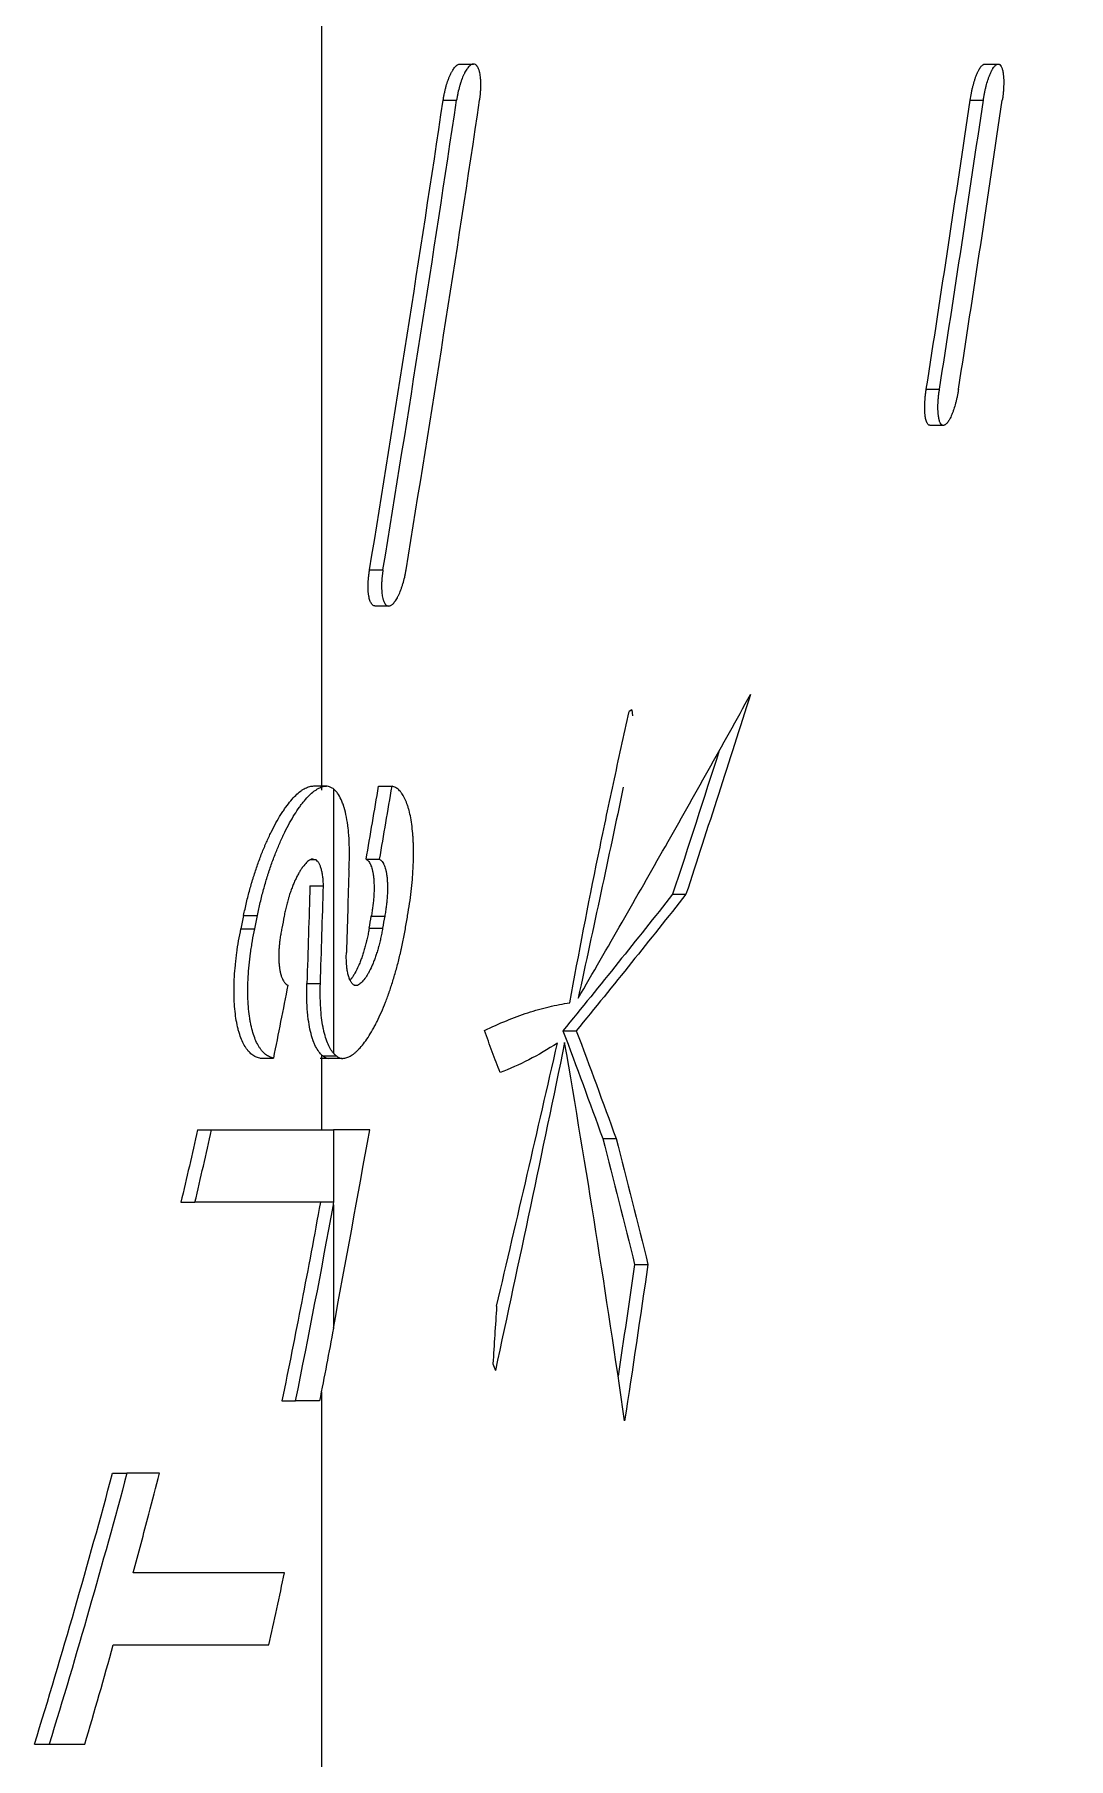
# Model space of a CAD drawing. Header units: millimetres. Extents: x 4664 to 8864, y -38 to 2932.
# Drawn here: x 8289.8 to 8294.78, y 2181.36 to 2189.67 of the extents above; entities that cross this region are included whole.
import ezdxf

# ---------------------------------------------------------------- set-up
doc = ezdxf.new("R2010")
doc.units = ezdxf.units.MM

msp = doc.modelspace()

# ---------------------------------------------------------------- linework, layer by layer
at = {"lineweight": 5}
for p, q in [((8291.1783, 2198.5757), (8291.1783, 2186.0251)), ((8291.846, 2189.5247), (8291.9107, 2189.5247)), ((8294.3749, 2189.5247), (8294.4384, 2189.5247)), ((8291.7646, 2189.3506), (8291.8292, 2189.3506)), ((8294.3037, 2189.3506), (8294.3674, 2189.3506)), ((8294.0923, 2187.9576), (8294.1561, 2187.9576)), ((8294.1751, 2187.7835), (8294.1112, 2187.7835)), ((8291.4097, 2187.087), (8291.4745, 2187.087)), ((8291.5018, 2186.9129), (8291.4371, 2186.9129)), ((8292.6729, 2186.4134), (8292.6612, 2186.4046)), ((8292.6729, 2186.4134), (8292.6771, 2186.3838)), ((8291.1401, 2186.0457), (8291.2052, 2186.0457)), ((8291.2356, 2186.0319), (8291.2356, 2184.7586)), ((8291.4535, 2186.0443), (8291.5182, 2186.0443)), ((8291.1273, 2185.6908), (8291.1501, 2185.6908)), ((8291.1385, 2185.6946), (8291.1294, 2185.6926)), ((8291.3933, 2185.6926), (8291.458, 2185.6926)), ((8291.1224, 2185.5642), (8291.1875, 2185.5642)), ((8292.8702, 2185.5237), (8292.9344, 2185.5237)), ((8290.803, 2185.4209), (8290.8694, 2185.4209)), ((8291.4179, 2185.4177), (8291.4827, 2185.4177)), ((8290.7901, 2185.3578), (8290.8566, 2185.3578)), ((8291.408, 2185.3609), (8291.4728, 2185.3609)), ((8291.1077, 2185.0938), (8291.1729, 2185.0938)), ((8291.3364, 2185.0861), (8291.3525, 2185.0861)), ((8292.3417, 2184.866), (8292.4061, 2184.866)), ((8291.1783, 2184.7506), (8291.1783, 2184.3881)), ((8290.8803, 2184.7343), (8290.9463, 2184.7343)), ((8291.2772, 2184.733), (8291.1723, 2184.733)), ((8291.1852, 2184.7448), (8291.25, 2184.7448)), ((8290.5812, 2184.3881), (8290.6485, 2184.3881)), ((8291.4105, 2184.3881), (8291.2356, 2184.3881)), ((8291.2356, 2184.3881), (8291.2356, 2184.0399)), ((8292.5331, 2184.3473), (8292.5974, 2184.3473)), ((8290.5007, 2184.0399), (8290.5684, 2184.0399)), ((8291.2356, 2184.0399), (8291.2379, 2184.0399)), ((8291.2356, 2184.0273), (8291.2356, 2183.4328)), ((8292.6871, 2183.7394), (8292.7514, 2183.7394)), ((8292.0041, 2183.2605), (8292.016, 2183.2289)), ((8291.1783, 2183.1254), (8291.1783, 2180.4856)), ((8290.9875, 2183.0822), (8291.0531, 2183.0822)), ((8290.1715, 2182.7335), (8290.2406, 2182.7335)), ((8289.7952, 2181.4277), (8289.866, 2181.4277))]:
    msp.add_line(p, q, dxfattribs=at)
for radius, start, end in [(175.7749, 339.998828, 353.967705), (177.0806, 339.998828, 353.967705), (167.6089, 350.697447, 351.480702), (167.6728, 350.701025, 351.483974), (167.7826, 350.707166, 351.48959), (170.1204, 351.132863, 351.607389), (170.1834, 351.136171, 351.610517), (170.2738, 351.140914, 351.615003), (167.8237, 350.226725, 350.34857), (167.8876, 350.230478, 350.352275), (168.067, 349.458389, 349.789467), (167.9593, 349.657741, 349.662119)]:
    msp.add_arc((8126.0051, 2214.1806), radius, start, end, dxfattribs=at)
at = {"lineweight": 5, "extrusion": (0, 0, -1)}
for centre, major_axis, ratio, start_param, end_param in [((8126.0051, 2189.6405), (165.3633, 0), 0.912155, 0.02651, 0.029156), ((8126.0051, 2192.398), (166.2932, 0), 0.924254, 0.05767, 0.059486)]:
    msp.add_ellipse(centre, major_axis=major_axis, ratio=ratio, start_param=start_param, end_param=end_param, dxfattribs=at)
at = {"lineweight": 5}
for points, knots in [([(8291.7646, 2189.3506), (8291.7655, 2189.3564), (8291.7674, 2189.368), (8291.7696, 2189.3793), (8291.7714, 2189.3878), (8291.7721, 2189.3906), (8291.7734, 2189.3962), (8291.774, 2189.3989), (8291.7761, 2189.4072), (8291.7775, 2189.4125), (8291.7819, 2189.4282), (8291.7851, 2189.4381), (8291.7894, 2189.4499), (8291.7903, 2189.4522), (8291.792, 2189.4567), (8291.7929, 2189.4589), (8291.7956, 2189.4654), (8291.7992, 2189.4737), (8291.8029, 2189.4812), (8291.8058, 2189.4865), (8291.8067, 2189.4882), (8291.8087, 2189.4916), (8291.8096, 2189.4932), (8291.8145, 2189.501), (8291.8183, 2189.5063), (8291.8242, 2189.5128), (8291.8261, 2189.5148), (8291.829, 2189.5173), (8291.83, 2189.5181), (8291.8319, 2189.5195), (8291.8329, 2189.5202), (8291.8377, 2189.5231), (8291.8414, 2189.5244), (8291.8454, 2189.5247), (8291.8458, 2189.5247), (8291.8463, 2189.5247)], [0, 0, 0, 0, 0.061561, 0.123122, 0.123122, 0.153902, 0.153902, 0.184682, 0.184682, 0.246243, 0.246243, 0.369365, 0.369365, 0.400145, 0.400145, 0.430925, 0.430925, 0.492486, 0.554047, 0.554047, 0.584827, 0.584827, 0.615608, 0.615608, 0.738729, 0.738729, 0.80029, 0.80029, 0.83107, 0.83107, 0.861851, 0.861851, 0.984972, 0.984972, 1, 1, 1, 1]), ([(8291.9403, 2189.3506), (8291.9412, 2189.3565), (8291.9427, 2189.3681), (8291.9445, 2189.3854), (8291.9452, 2189.3967), (8291.9457, 2189.4052), (8291.9458, 2189.408), (8291.946, 2189.4135), (8291.946, 2189.4163), (8291.9461, 2189.4244), (8291.9461, 2189.4349), (8291.9456, 2189.4448), (8291.9452, 2189.4509), (8291.9451, 2189.4521), (8291.9449, 2189.4545), (8291.9448, 2189.4556), (8291.9444, 2189.4591), (8291.9442, 2189.4614), (8291.9434, 2189.4681), (8291.9421, 2189.4766), (8291.9404, 2189.4842), (8291.9391, 2189.4895), (8291.9386, 2189.4913), (8291.9376, 2189.4946), (8291.937, 2189.4962), (8291.9343, 2189.504), (8291.9318, 2189.5091), (8291.9283, 2189.5142), (8291.9276, 2189.5152), (8291.9261, 2189.5169), (8291.9254, 2189.5178), (8291.9231, 2189.52), (8291.9215, 2189.5213), (8291.9166, 2189.5241), (8291.9132, 2189.525), (8291.9087, 2189.5246), (8291.9078, 2189.5245), (8291.9059, 2189.5241), (8291.905, 2189.5238), (8291.9022, 2189.5229), (8291.8985, 2189.521), (8291.8946, 2189.5181), (8291.8917, 2189.5156), (8291.8907, 2189.5147), (8291.8888, 2189.5128), (8291.8878, 2189.5117), (8291.8829, 2189.5062), (8291.879, 2189.5009), (8291.8733, 2189.4916), (8291.8714, 2189.4883), (8291.8685, 2189.483), (8291.8676, 2189.4811), (8291.8657, 2189.4774), (8291.8647, 2189.4754), (8291.8601, 2189.4656), (8291.8566, 2189.457), (8291.8515, 2189.443), (8291.8499, 2189.4382), (8291.8479, 2189.4319), (8291.8475, 2189.4307), (8291.8467, 2189.4281), (8291.8455, 2189.4243), (8291.8444, 2189.4204), (8291.8407, 2189.4074), (8291.838, 2189.3965), (8291.8349, 2189.3825), (8291.8344, 2189.3796), (8291.8332, 2189.3739), (8291.8327, 2189.371), (8291.8311, 2189.3623), (8291.8301, 2189.3565), (8291.8292, 2189.3506)], [0, 0, 0, 0, 0.03125, 0.0625, 0.09375, 0.09375, 0.109375, 0.109375, 0.125, 0.125, 0.15625, 0.1875, 0.1875, 0.195313, 0.195313, 0.203125, 0.203125, 0.21875, 0.21875, 0.25, 0.28125, 0.28125, 0.296875, 0.296875, 0.3125, 0.3125, 0.375, 0.375, 0.390625, 0.390625, 0.40625, 0.40625, 0.4375, 0.4375, 0.5, 0.5, 0.515625, 0.515625, 0.53125, 0.53125, 0.5625, 0.59375, 0.59375, 0.609375, 0.609375, 0.625, 0.625, 0.6875, 0.6875, 0.71875, 0.71875, 0.734375, 0.734375, 0.75, 0.75, 0.8125, 0.8125, 0.84375, 0.84375, 0.851562, 0.851562, 0.859375, 0.875, 0.875, 0.9375, 0.9375, 0.953125, 0.953125, 0.96875, 0.96875, 1, 1, 1, 1]), ([(8294.3037, 2189.3506), (8294.3054, 2189.3622), (8294.3074, 2189.3735), (8294.3102, 2189.3875), (8294.3108, 2189.3903), (8294.312, 2189.3959), (8294.3126, 2189.3987), (8294.3145, 2189.4069), (8294.3157, 2189.4122), (8294.3198, 2189.4279), (8294.3226, 2189.4378), (8294.3264, 2189.4496), (8294.3272, 2189.4519), (8294.3287, 2189.4564), (8294.3295, 2189.4587), (8294.3319, 2189.4652), (8294.3351, 2189.4735), (8294.3383, 2189.481), (8294.3408, 2189.4863), (8294.3417, 2189.4881), (8294.3433, 2189.4915), (8294.3442, 2189.4931), (8294.3484, 2189.501), (8294.3517, 2189.5063), (8294.3567, 2189.5129), (8294.3584, 2189.5148), (8294.3609, 2189.5174), (8294.3617, 2189.5182), (8294.3633, 2189.5196), (8294.3641, 2189.5203), (8294.3682, 2189.5232), (8294.3713, 2189.5245), (8294.3745, 2189.5247), (8294.3748, 2189.5247), (8294.3752, 2189.5247)], [0, 0, 0, 0, 0.12342, 0.12342, 0.154275, 0.154275, 0.18513, 0.18513, 0.24684, 0.24684, 0.37026, 0.37026, 0.401115, 0.401115, 0.43197, 0.43197, 0.49368, 0.55539, 0.55539, 0.586245, 0.586245, 0.6171, 0.6171, 0.74052, 0.74052, 0.80223, 0.80223, 0.833085, 0.833085, 0.86394, 0.86394, 0.98736, 0.98736, 1, 1, 1, 1]), ([(8294.3674, 2189.3506), (8294.3683, 2189.3564), (8294.3692, 2189.3622), (8294.3712, 2189.3736), (8294.3733, 2189.3849), (8294.3756, 2189.3959), (8294.3775, 2189.4041), (8294.3781, 2189.4068), (8294.3794, 2189.4122), (8294.3801, 2189.4149), (8294.3834, 2189.428), (8294.3863, 2189.4379), (8294.3901, 2189.4496), (8294.3908, 2189.4519), (8294.3924, 2189.4564), (8294.3932, 2189.4586), (8294.3955, 2189.4652), (8294.3971, 2189.4694), (8294.402, 2189.4812), (8294.4053, 2189.4884), (8294.4095, 2189.4962), (8294.4103, 2189.4977), (8294.412, 2189.5007), (8294.4129, 2189.5021), (8294.4154, 2189.5061), (8294.4171, 2189.5085), (8294.422, 2189.5151), (8294.4253, 2189.5185), (8294.4294, 2189.5214), (8294.4302, 2189.522), (8294.4318, 2189.5229), (8294.4326, 2189.5233), (8294.4349, 2189.5242), (8294.4379, 2189.525), (8294.4408, 2189.5247), (8294.4429, 2189.524), (8294.4436, 2189.5237), (8294.445, 2189.523), (8294.4457, 2189.5225), (8294.449, 2189.5201), (8294.4514, 2189.517), (8294.4547, 2189.5108), (8294.4557, 2189.5084), (8294.4572, 2189.5045), (8294.4576, 2189.5031), (8294.4585, 2189.5003), (8294.4589, 2189.4988), (8294.4602, 2189.4941), (8294.4616, 2189.4874), (8294.4628, 2189.4798), (8294.4635, 2189.4738), (8294.4638, 2189.4717), (8294.4642, 2189.4674), (8294.4644, 2189.4652), (8294.4649, 2189.4585), (8294.4654, 2189.4493), (8294.4655, 2189.4394), (8294.4655, 2189.4292), (8294.4654, 2189.4239), (8294.465, 2189.4131), (8294.4644, 2189.4021), (8294.463, 2189.3853), (8294.4618, 2189.3739), (8294.4608, 2189.3652), (8294.4604, 2189.3623), (8294.4596, 2189.3564), (8294.4592, 2189.3535), (8294.4588, 2189.3506)], [0, 0, 0, 0, 0.03125, 0.03125, 0.0625, 0.09375, 0.09375, 0.109375, 0.109375, 0.125, 0.125, 0.1875, 0.1875, 0.203125, 0.203125, 0.21875, 0.21875, 0.25, 0.25, 0.3125, 0.3125, 0.328125, 0.328125, 0.34375, 0.34375, 0.375, 0.375, 0.4375, 0.4375, 0.453125, 0.453125, 0.46875, 0.46875, 0.5, 0.53125, 0.53125, 0.546875, 0.546875, 0.5625, 0.5625, 0.625, 0.625, 0.65625, 0.65625, 0.671875, 0.671875, 0.6875, 0.6875, 0.71875, 0.75, 0.75, 0.765625, 0.765625, 0.78125, 0.78125, 0.8125, 0.84375, 0.84375, 0.875, 0.875, 0.90625, 0.9375, 0.96875, 0.96875, 0.984375, 0.984375, 1, 1, 1, 1]), ([(8294.1109, 2187.7835), (8294.1097, 2187.7835), (8294.1086, 2187.7837), (8294.1061, 2187.7845), (8294.1047, 2187.7852), (8294.1007, 2187.7881), (8294.0984, 2187.7912), (8294.0956, 2187.7964), (8294.0951, 2187.7975), (8294.0944, 2187.7993), (8294.0941, 2187.7999), (8294.0936, 2187.8011), (8294.0924, 2187.8043), (8294.0905, 2187.8107), (8294.089, 2187.8174), (8294.0878, 2187.8246), (8294.0872, 2187.8284), (8294.0865, 2187.8345), (8294.0863, 2187.8366), (8294.0859, 2187.8409), (8294.0857, 2187.843), (8294.0853, 2187.8497), (8294.0849, 2187.8589), (8294.0848, 2187.8688), (8294.0849, 2187.8752), (8294.0849, 2187.8765), (8294.085, 2187.8792), (8294.085, 2187.8805), (8294.0851, 2187.8844), (8294.0852, 2187.8871), (8294.0856, 2187.8952), (8294.0862, 2187.9061), (8294.0872, 2187.9173), (8294.0881, 2187.9258), (8294.0884, 2187.9287), (8294.0891, 2187.9345), (8294.0895, 2187.9374), (8294.0906, 2187.9461), (8294.0914, 2187.9518), (8294.0923, 2187.9576)], [0, 0, 0, 0, 0.049693, 0.049693, 0.113047, 0.113047, 0.239754, 0.239754, 0.271431, 0.271431, 0.28727, 0.28727, 0.303108, 0.366462, 0.429816, 0.429816, 0.49317, 0.49317, 0.524846, 0.524846, 0.556523, 0.556523, 0.619877, 0.683231, 0.683231, 0.699069, 0.699069, 0.714908, 0.714908, 0.746585, 0.746585, 0.809939, 0.873292, 0.873292, 0.904969, 0.904969, 0.936646, 0.936646, 1, 1, 1, 1]), ([(8294.2475, 2187.9576), (8294.2466, 2187.9518), (8294.2457, 2187.9461), (8294.2436, 2187.9347), (8294.2414, 2187.9234), (8294.2389, 2187.9124), (8294.237, 2187.9042), (8294.2364, 2187.9015), (8294.235, 2187.8961), (8294.2343, 2187.8934), (8294.2309, 2187.8803), (8294.2279, 2187.8704), (8294.2241, 2187.8588), (8294.2233, 2187.8565), (8294.2217, 2187.8519), (8294.2209, 2187.8497), (8294.2185, 2187.8431), (8294.2168, 2187.839), (8294.2119, 2187.8271), (8294.2085, 2187.82), (8294.2043, 2187.8121), (8294.2034, 2187.8106), (8294.2017, 2187.8077), (8294.2008, 2187.8063), (8294.1983, 2187.8022), (8294.1966, 2187.7998), (8294.1915, 2187.7932), (8294.1882, 2187.7898), (8294.1841, 2187.7869), (8294.1833, 2187.7863), (8294.1817, 2187.7854), (8294.1809, 2187.785), (8294.1786, 2187.784), (8294.1755, 2187.7833), (8294.1726, 2187.7836), (8294.1705, 2187.7842), (8294.1698, 2187.7845), (8294.1684, 2187.7852), (8294.1678, 2187.7857), (8294.1645, 2187.7882), (8294.1621, 2187.7912), (8294.1588, 2187.7974), (8294.1578, 2187.7998), (8294.1564, 2187.8037), (8294.156, 2187.8051), (8294.1551, 2187.8079), (8294.1547, 2187.8094), (8294.1535, 2187.8141), (8294.1521, 2187.8208), (8294.151, 2187.8284), (8294.1503, 2187.8345), (8294.15, 2187.8365), (8294.1497, 2187.8408), (8294.1495, 2187.843), (8294.149, 2187.8497), (8294.1486, 2187.859), (8294.1486, 2187.8738), (8294.1489, 2187.8843), (8294.1493, 2187.8952), (8294.1497, 2187.9006), (8294.1505, 2187.9117), (8294.1515, 2187.9229), (8294.1528, 2187.9344), (8294.1539, 2187.9431), (8294.1543, 2187.946), (8294.1552, 2187.9518), (8294.1556, 2187.9547), (8294.1561, 2187.9576)], [0, 0, 0, 0, 0.03125, 0.03125, 0.0625, 0.09375, 0.09375, 0.109375, 0.109375, 0.125, 0.125, 0.1875, 0.1875, 0.203125, 0.203125, 0.21875, 0.21875, 0.25, 0.25, 0.3125, 0.3125, 0.328125, 0.328125, 0.34375, 0.34375, 0.375, 0.375, 0.4375, 0.4375, 0.453125, 0.453125, 0.46875, 0.46875, 0.5, 0.53125, 0.53125, 0.546875, 0.546875, 0.5625, 0.5625, 0.625, 0.625, 0.65625, 0.65625, 0.671875, 0.671875, 0.6875, 0.6875, 0.71875, 0.75, 0.75, 0.765625, 0.765625, 0.78125, 0.78125, 0.8125, 0.84375, 0.875, 0.875, 0.90625, 0.90625, 0.9375, 0.96875, 0.96875, 0.984375, 0.984375, 1, 1, 1, 1]), ([(8291.4368, 2186.9129), (8291.4355, 2186.9129), (8291.4342, 2186.913), (8291.4312, 2186.9137), (8291.4295, 2186.9144), (8291.4247, 2186.9173), (8291.4217, 2186.9202), (8291.4182, 2186.9253), (8291.4175, 2186.9264), (8291.4162, 2186.9287), (8291.4156, 2186.93), (8291.4138, 2186.9338), (8291.4115, 2186.9395), (8291.4095, 2186.9461), (8291.4078, 2186.9532), (8291.407, 2186.957), (8291.406, 2186.9631), (8291.4056, 2186.9652), (8291.405, 2186.9695), (8291.4048, 2186.9716), (8291.404, 2186.9783), (8291.4033, 2186.9876), (8291.4029, 2186.9975), (8291.4028, 2187.0052), (8291.4028, 2187.0079), (8291.4029, 2187.0132), (8291.4029, 2187.0159), (8291.4031, 2187.024), (8291.4036, 2187.035), (8291.4045, 2187.0463), (8291.4054, 2187.055), (8291.4057, 2187.0578), (8291.4064, 2187.0637), (8291.4067, 2187.0666), (8291.4079, 2187.0753), (8291.4087, 2187.0812), (8291.4097, 2187.087)], [0, 0, 0, 0, 0.046664, 0.046664, 0.11022, 0.11022, 0.237331, 0.237331, 0.269109, 0.269109, 0.300887, 0.300887, 0.364443, 0.427998, 0.427998, 0.491554, 0.491554, 0.523332, 0.523332, 0.55511, 0.55511, 0.618666, 0.682221, 0.682221, 0.713999, 0.713999, 0.745777, 0.745777, 0.809333, 0.872889, 0.872889, 0.904666, 0.904666, 0.936444, 0.936444, 1, 1, 1, 1]), ([(8291.4745, 2187.087), (8291.4735, 2187.0812), (8291.4718, 2187.0695), (8291.4698, 2187.0523), (8291.4689, 2187.0409), (8291.4683, 2187.0325), (8291.4682, 2187.0296), (8291.4679, 2187.0241), (8291.4678, 2187.0214), (8291.4676, 2187.0133), (8291.4675, 2187.0028), (8291.4679, 2186.9928), (8291.4682, 2186.9867), (8291.4683, 2186.9855), (8291.4685, 2186.9831), (8291.4685, 2186.982), (8291.4688, 2186.9784), (8291.4691, 2186.9762), (8291.4698, 2186.9695), (8291.471, 2186.961), (8291.4725, 2186.9534), (8291.4738, 2186.948), (8291.4743, 2186.9463), (8291.4753, 2186.9429), (8291.4758, 2186.9413), (8291.4774, 2186.9367), (8291.4797, 2186.931), (8291.4823, 2186.9264), (8291.4843, 2186.9233), (8291.485, 2186.9224), (8291.4865, 2186.9206), (8291.4872, 2186.9198), (8291.4895, 2186.9175), (8291.4911, 2186.9163), (8291.4959, 2186.9135), (8291.4994, 2186.9127), (8291.5039, 2186.913), (8291.5048, 2186.9132), (8291.5067, 2186.9136), (8291.5076, 2186.9138), (8291.5104, 2186.9148), (8291.5142, 2186.9167), (8291.5181, 2186.9196), (8291.521, 2186.9221), (8291.522, 2186.9231), (8291.524, 2186.925), (8291.525, 2186.9261), (8291.53, 2186.9316), (8291.5339, 2186.9369), (8291.5398, 2186.9462), (8291.5418, 2186.9495), (8291.5447, 2186.9548), (8291.5457, 2186.9567), (8291.5476, 2186.9605), (8291.5486, 2186.9624), (8291.5533, 2186.9722), (8291.557, 2186.9808), (8291.5622, 2186.9948), (8291.564, 2186.9996), (8291.5665, 2187.0071), (8291.5673, 2187.0096), (8291.5689, 2187.0147), (8291.5697, 2187.0173), (8291.5736, 2187.0304), (8291.5764, 2187.0412), (8291.5796, 2187.0552), (8291.5802, 2187.058), (8291.5815, 2187.0638), (8291.582, 2187.0667), (8291.5837, 2187.0753), (8291.5848, 2187.0812), (8291.5858, 2187.087)], [0, 0, 0, 0, 0.03125, 0.0625, 0.09375, 0.09375, 0.109375, 0.109375, 0.125, 0.125, 0.15625, 0.1875, 0.1875, 0.195313, 0.195313, 0.203125, 0.203125, 0.21875, 0.21875, 0.25, 0.28125, 0.28125, 0.296875, 0.296875, 0.3125, 0.3125, 0.34375, 0.375, 0.375, 0.390625, 0.390625, 0.40625, 0.40625, 0.4375, 0.4375, 0.5, 0.5, 0.515625, 0.515625, 0.53125, 0.53125, 0.5625, 0.59375, 0.59375, 0.609375, 0.609375, 0.625, 0.625, 0.6875, 0.6875, 0.71875, 0.71875, 0.734375, 0.734375, 0.75, 0.75, 0.8125, 0.8125, 0.84375, 0.84375, 0.859375, 0.859375, 0.875, 0.875, 0.9375, 0.9375, 0.953125, 0.953125, 0.96875, 0.96875, 1, 1, 1, 1]), ([(8292.4151, 2185.0232), (8292.5566, 2185.2668), (8292.6966, 2185.5106), (8292.9734, 2185.9984), (8293.1103, 2186.2425), (8293.2456, 2186.4867)], [0, 0, 0, 0, 0.5, 0.5, 1, 1, 1, 1]), ([(8292.3744, 2185.0013), (8292.4179, 2185.2379), (8292.4635, 2185.4733), (8292.5353, 2185.8246), (8292.5598, 2185.9413), (8292.6098, 2186.1738), (8292.6352, 2186.2895), (8292.6612, 2186.4046)], [0, 0, 0, 0, 0.5, 0.5, 0.75, 0.75, 1, 1, 1, 1]), ([(8290.803, 2185.4209), (8290.8073, 2185.4422), (8290.8119, 2185.4633), (8290.8218, 2185.5052), (8290.8271, 2185.5259), (8290.8356, 2185.5568), (8290.8385, 2185.5671), (8290.843, 2185.5824), (8290.8445, 2185.5875), (8290.8476, 2185.5976), (8290.8492, 2185.6026), (8290.857, 2185.6276), (8290.8635, 2185.6471), (8290.8769, 2185.685), (8290.8838, 2185.7035), (8290.8944, 2185.7306), (8290.898, 2185.7395), (8290.9035, 2185.7526), (8290.9054, 2185.757), (8290.9091, 2185.7656), (8290.9109, 2185.7699), (8290.9203, 2185.7912), (8290.9279, 2185.8075), (8290.9432, 2185.8386), (8290.9587, 2185.8683), (8290.9745, 2185.8953), (8290.9845, 2185.9112), (8290.9865, 2185.9143), (8290.9905, 2185.9205), (8290.9925, 2185.9236), (8290.9985, 2185.9326), (8291.0025, 2185.9384), (8291.0145, 2185.955), (8291.0304, 2185.9755), (8291.046, 2185.9925), (8291.0616, 2186.0077), (8291.0694, 2186.0144), (8291.079, 2186.0217), (8291.0809, 2186.0231), (8291.0848, 2186.0257), (8291.0905, 2186.0295), (8291.0961, 2186.0328), (8291.1072, 2186.0385), (8291.1144, 2186.0413), (8291.1285, 2186.045), (8291.1354, 2186.0458), (8291.1422, 2186.0456)], [0, 0, 0, 0, 0.0625, 0.0625, 0.125, 0.125, 0.15625, 0.15625, 0.171875, 0.171875, 0.1875, 0.1875, 0.25, 0.25, 0.3125, 0.3125, 0.34375, 0.34375, 0.359375, 0.359375, 0.375, 0.375, 0.4375, 0.4375, 0.5, 0.5625, 0.5625, 0.578125, 0.578125, 0.59375, 0.59375, 0.625, 0.625, 0.6875, 0.75, 0.75, 0.8125, 0.8125, 0.828125, 0.828125, 0.84375, 0.875, 0.875, 0.9375, 0.9375, 1, 1, 1, 1]), ([(8290.8694, 2185.4209), (8290.8736, 2185.4423), (8290.8783, 2185.4636), (8290.8882, 2185.5055), (8290.8935, 2185.5262), (8290.9047, 2185.5671), (8290.9106, 2185.5873), (8290.9183, 2185.6122), (8290.9199, 2185.6172), (8290.9231, 2185.6271), (8290.9247, 2185.6321), (8290.9296, 2185.6468), (8290.9329, 2185.6564), (8290.9429, 2185.685), (8290.9498, 2185.7035), (8290.9639, 2185.7394), (8290.9711, 2185.7568), (8290.9822, 2185.7822), (8290.986, 2185.7905), (8290.9917, 2185.8028), (8290.9936, 2185.8068), (8290.9974, 2185.8149), (8290.9993, 2185.8188), (8291.0089, 2185.8384), (8291.0166, 2185.8533), (8291.0322, 2185.8816), (8291.0479, 2185.9084), (8291.0637, 2185.9323), (8291.0737, 2185.9462), (8291.0757, 2185.949), (8291.0797, 2185.9544), (8291.0857, 2185.9623), (8291.0916, 2185.9697), (8291.1034, 2185.9838), (8291.119, 2186.0008), (8291.1344, 2186.0142), (8291.1458, 2186.0228), (8291.1496, 2186.0255), (8291.1552, 2186.0291), (8291.1571, 2186.0303), (8291.1608, 2186.0325), (8291.1627, 2186.0335), (8291.172, 2186.0384), (8291.1793, 2186.0413), (8291.1935, 2186.045), (8291.2004, 2186.0458), (8291.2072, 2186.0456)], [0, 0, 0, 0, 0.0625, 0.0625, 0.125, 0.125, 0.1875, 0.1875, 0.203125, 0.203125, 0.21875, 0.21875, 0.25, 0.25, 0.3125, 0.3125, 0.375, 0.375, 0.40625, 0.40625, 0.421875, 0.421875, 0.4375, 0.4375, 0.5, 0.5, 0.5625, 0.625, 0.625, 0.640625, 0.640625, 0.65625, 0.6875, 0.6875, 0.75, 0.8125, 0.8125, 0.84375, 0.84375, 0.859375, 0.859375, 0.875, 0.875, 0.9375, 0.9375, 1, 1, 1, 1]), ([(8291.3104, 2185.6424), (8291.3118, 2185.6669), (8291.3126, 2185.6906), (8291.313, 2185.7365), (8291.3126, 2185.7586), (8291.3111, 2185.7907), (8291.3104, 2185.8011), (8291.3092, 2185.8166), (8291.3088, 2185.8216), (8291.3078, 2185.8316), (8291.3073, 2185.8365), (8291.3046, 2185.8606), (8291.3018, 2185.8786), (8291.2953, 2185.9123), (8291.2914, 2185.9279), (8291.2865, 2185.9441), (8291.2859, 2185.9459), (8291.2848, 2185.9494), (8291.2831, 2185.9546), (8291.279, 2185.9662), (8291.2751, 2185.9753), (8291.2672, 2185.9924), (8291.2615, 2186.0023), (8291.2522, 2186.0151), (8291.2491, 2186.019), (8291.2441, 2186.0242), (8291.2424, 2186.0259), (8291.239, 2186.0291), (8291.2373, 2186.0305), (8291.2356, 2186.0319)], [0, 0, 0, 0, 0.125, 0.125, 0.25, 0.25, 0.3125, 0.3125, 0.34375, 0.34375, 0.375, 0.375, 0.5, 0.5, 0.625, 0.625, 0.640625, 0.640625, 0.65625, 0.6875, 0.75, 0.75, 0.875, 0.875, 0.9375, 0.9375, 0.96875, 0.96875, 1, 1, 1, 1]), ([(8291.5932, 2185.4209), (8291.5967, 2185.4405), (8291.603, 2185.4796), (8291.6081, 2185.5184), (8291.6125, 2185.5569), (8291.6145, 2185.576), (8291.6165, 2185.5999), (8291.6168, 2185.6046), (8291.6176, 2185.6141), (8291.6179, 2185.6189), (8291.6188, 2185.633), (8291.6194, 2185.6423), (8291.6208, 2185.6699), (8291.6219, 2185.7059), (8291.6217, 2185.7402), (8291.6211, 2185.7653), (8291.6208, 2185.7736), (8291.6202, 2185.7858), (8291.62, 2185.7898), (8291.6195, 2185.7979), (8291.6192, 2185.8018), (8291.6178, 2185.8214), (8291.6164, 2185.8364), (8291.6128, 2185.865), (8291.6086, 2185.8923), (8291.6032, 2185.9168), (8291.5994, 2185.9312), (8291.5986, 2185.934), (8291.597, 2185.9396), (8291.5945, 2185.9478), (8291.5919, 2185.9555), (8291.5865, 2185.9702), (8291.5788, 2185.9882), (8291.5701, 2186.0029), (8291.5643, 2186.011), (8291.5631, 2186.0126), (8291.5608, 2186.0157), (8291.5596, 2186.0171), (8291.5559, 2186.0214), (8291.5534, 2186.024), (8291.5458, 2186.0311), (8291.5353, 2186.0389), (8291.5241, 2186.0431), (8291.5182, 2186.0443)], [0, 0, 0, 0, 0.0625, 0.125, 0.125, 0.1875, 0.1875, 0.203125, 0.203125, 0.21875, 0.21875, 0.25, 0.25, 0.3125, 0.375, 0.375, 0.40625, 0.40625, 0.421875, 0.421875, 0.4375, 0.4375, 0.5, 0.5, 0.5625, 0.625, 0.625, 0.640625, 0.640625, 0.65625, 0.6875, 0.6875, 0.75, 0.8125, 0.8125, 0.828125, 0.828125, 0.84375, 0.84375, 0.875, 0.875, 0.9375, 1, 1, 1, 1]), ([(8291.1294, 2185.6926), (8291.1264, 2185.6913), (8291.1234, 2185.6898), (8291.1174, 2185.6859), (8291.1143, 2185.6836), (8291.1052, 2185.6759), (8291.0989, 2185.6693), (8291.091, 2185.6595), (8291.0895, 2185.6574), (8291.0863, 2185.6532), (8291.0847, 2185.651), (8291.08, 2185.6442), (8291.0738, 2185.6346), (8291.0646, 2185.6186), (8291.0586, 2185.6067), (8291.054, 2185.5974), (8291.0525, 2185.5942), (8291.0496, 2185.5878), (8291.0481, 2185.5846), (8291.0438, 2185.5746), (8291.0382, 2185.561), (8291.0328, 2185.5465), (8291.0275, 2185.5317), (8291.025, 2185.5241), (8291.0219, 2185.5143), (8291.0213, 2185.5123), (8291.0201, 2185.5083), (8291.0183, 2185.5024), (8291.0165, 2185.4964), (8291.0131, 2185.4843), (8291.0088, 2185.4681), (8291.005, 2185.4515), (8291.0014, 2185.4347), (8290.9997, 2185.4263), (8290.9982, 2185.4177)], [0, 0, 0, 0, 0.0625, 0.0625, 0.125, 0.125, 0.25, 0.25, 0.28125, 0.28125, 0.3125, 0.3125, 0.375, 0.4375, 0.5, 0.5, 0.53125, 0.53125, 0.5625, 0.5625, 0.625, 0.6875, 0.6875, 0.75, 0.75, 0.765625, 0.765625, 0.78125, 0.8125, 0.8125, 0.875, 0.9375, 0.9375, 1, 1, 1, 1]), ([(8291.1875, 2185.5642), (8291.1874, 2185.5726), (8291.187, 2185.5805), (8291.1859, 2185.5958), (8291.1845, 2185.6105), (8291.1823, 2185.6237), (8291.1797, 2185.6363), (8291.1783, 2185.6421), (8291.175, 2185.6529), (8291.1715, 2185.6628), (8291.1673, 2185.671), (8291.1639, 2185.6765), (8291.1628, 2185.6782), (8291.1604, 2185.6813), (8291.1592, 2185.6828), (8291.1554, 2185.6868), (8291.1528, 2185.6891), (8291.1501, 2185.6908)], [0, 0, 0, 0, 0.125, 0.125, 0.25, 0.375, 0.375, 0.5, 0.5, 0.625, 0.75, 0.75, 0.8125, 0.8125, 0.875, 0.875, 1, 1, 1, 1]), ([(8291.3933, 2185.6926), (8291.3978, 2185.6902), (8291.402, 2185.6864), (8291.4079, 2185.6787), (8291.4098, 2185.6758), (8291.412, 2185.6717), (8291.4124, 2185.6708), (8291.4133, 2185.6691), (8291.4146, 2185.6665), (8291.4158, 2185.6636), (8291.4181, 2185.6577), (8291.421, 2185.6493), (8291.4234, 2185.6395), (8291.4251, 2185.6318), (8291.4258, 2185.6278), (8291.4265, 2185.6236), (8291.427, 2185.6207), (8291.4272, 2185.6193), (8291.4283, 2185.612), (8291.4297, 2185.6), (8291.4311, 2185.5805), (8291.4314, 2185.5666), (8291.4315, 2185.5576), (8291.4315, 2185.5558), (8291.4315, 2185.5521), (8291.4315, 2185.5503), (8291.4314, 2185.5447), (8291.4313, 2185.541), (8291.431, 2185.5297), (8291.4302, 2185.5144), (8291.429, 2185.4987), (8291.4278, 2185.4868), (8291.4272, 2185.4808), (8291.4265, 2185.4747), (8291.426, 2185.4706), (8291.4258, 2185.4686), (8291.4245, 2185.4584), (8291.4222, 2185.4421), (8291.4194, 2185.4258), (8291.4179, 2185.4177)], [0, 0, 0, 0, 0.125, 0.125, 0.1875, 0.1875, 0.203125, 0.203125, 0.21875, 0.25, 0.25, 0.3125, 0.375, 0.375, 0.40625, 0.421875, 0.421875, 0.4375, 0.4375, 0.5, 0.5625, 0.625, 0.625, 0.640625, 0.640625, 0.65625, 0.65625, 0.6875, 0.6875, 0.75, 0.8125, 0.8125, 0.84375, 0.859375, 0.859375, 0.875, 0.875, 0.9375, 1, 1, 1, 1]), ([(8291.458, 2185.6926), (8291.4626, 2185.6902), (8291.4669, 2185.6864), (8291.4727, 2185.6787), (8291.4745, 2185.6758), (8291.4772, 2185.6709), (8291.4781, 2185.6692), (8291.4797, 2185.6655), (8291.4805, 2185.6636), (8291.4829, 2185.6577), (8291.4858, 2185.6492), (8291.4894, 2185.6346), (8291.4913, 2185.6237), (8291.4924, 2185.6165), (8291.4926, 2185.615), (8291.493, 2185.6121), (8291.4932, 2185.6106), (8291.4937, 2185.606), (8291.4941, 2185.6029), (8291.4949, 2185.5934), (8291.4958, 2185.5804), (8291.4964, 2185.5596), (8291.4962, 2185.5449), (8291.4958, 2185.5336), (8291.4957, 2185.5297), (8291.4953, 2185.5221), (8291.4951, 2185.5182), (8291.4944, 2185.5066), (8291.4931, 2185.4909), (8291.4913, 2185.4749), (8291.4898, 2185.4627), (8291.4893, 2185.4586), (8291.4881, 2185.4504), (8291.4875, 2185.4463), (8291.4856, 2185.4341), (8291.4842, 2185.4259), (8291.4827, 2185.4177)], [0, 0, 0, 0, 0.125, 0.125, 0.1875, 0.1875, 0.21875, 0.21875, 0.25, 0.25, 0.3125, 0.375, 0.4375, 0.4375, 0.453125, 0.453125, 0.46875, 0.46875, 0.5, 0.5, 0.5625, 0.625, 0.6875, 0.6875, 0.71875, 0.71875, 0.75, 0.75, 0.8125, 0.875, 0.875, 0.90625, 0.90625, 0.9375, 0.9375, 1, 1, 1, 1]), ([(8290.8803, 2184.7343), (8290.8736, 2184.7355), (8290.8672, 2184.7376), (8290.8546, 2184.7434), (8290.8486, 2184.7472), (8290.8368, 2184.7565), (8290.831, 2184.7621), (8290.8228, 2184.7717), (8290.8201, 2184.7752), (8290.8149, 2184.7824), (8290.8123, 2184.7863), (8290.805, 2184.7984), (8290.8003, 2184.8073), (8290.7917, 2184.8267), (8290.7877, 2184.8373), (8290.7821, 2184.8543), (8290.7804, 2184.8602), (8290.7778, 2184.8694), (8290.777, 2184.8725), (8290.7754, 2184.8789), (8290.7746, 2184.8821), (8290.7709, 2184.8983), (8290.7656, 2184.9256), (8290.762, 2184.9555), (8290.7591, 2184.9867), (8290.7581, 2185.0029), (8290.7573, 2185.024), (8290.7571, 2185.0283), (8290.7569, 2185.0369), (8290.7567, 2185.0499), (8290.7567, 2185.0631), (8290.7571, 2185.0897), (8290.7583, 2185.1259), (8290.7613, 2185.1635), (8290.7641, 2185.1922), (8290.7651, 2185.2018), (8290.7674, 2185.2213), (8290.7686, 2185.231), (8290.7726, 2185.2602), (8290.7756, 2185.2797), (8290.7824, 2185.3187), (8290.7861, 2185.3382), (8290.7901, 2185.3578)], [0, 0, 0, 0, 0.0625, 0.0625, 0.125, 0.125, 0.1875, 0.1875, 0.21875, 0.21875, 0.25, 0.25, 0.3125, 0.3125, 0.375, 0.375, 0.40625, 0.40625, 0.421875, 0.421875, 0.4375, 0.4375, 0.5, 0.5625, 0.5625, 0.625, 0.625, 0.640625, 0.640625, 0.65625, 0.6875, 0.6875, 0.75, 0.8125, 0.8125, 0.84375, 0.84375, 0.875, 0.875, 0.9375, 0.9375, 1, 1, 1, 1]), ([(8290.9463, 2184.7343), (8290.9397, 2184.7355), (8290.9268, 2184.7397), (8290.9146, 2184.7473), (8290.9029, 2184.7566), (8290.8973, 2184.7621), (8290.8891, 2184.7717), (8290.8865, 2184.7751), (8290.8826, 2184.7806), (8290.8813, 2184.7824), (8290.8787, 2184.7863), (8290.8775, 2184.7883), (8290.8713, 2184.7985), (8290.8621, 2184.8163), (8290.8541, 2184.8373), (8290.8468, 2184.86), (8290.8434, 2184.8721), (8290.8397, 2184.8883), (8290.8389, 2184.8916), (8290.8375, 2184.8983), (8290.8368, 2184.9017), (8290.8349, 2184.912), (8290.8337, 2184.919), (8290.8303, 2184.9405), (8290.8267, 2184.9704), (8290.8246, 2185.0027), (8290.8237, 2185.0278), (8290.8235, 2185.0364), (8290.8233, 2185.0494), (8290.8233, 2185.0538), (8290.8233, 2185.0626), (8290.8233, 2185.0671), (8290.8236, 2185.0894), (8290.8242, 2185.1075), (8290.8263, 2185.1444), (8290.8292, 2185.1818), (8290.8337, 2185.2204), (8290.837, 2185.2449), (8290.8377, 2185.2498), (8290.8391, 2185.2596), (8290.8413, 2185.2743), (8290.8437, 2185.289), (8290.8488, 2185.3184), (8290.8525, 2185.3381), (8290.8566, 2185.3578)], [0, 0, 0, 0, 0.0625, 0.125, 0.125, 0.1875, 0.1875, 0.21875, 0.21875, 0.234375, 0.234375, 0.25, 0.25, 0.3125, 0.375, 0.375, 0.4375, 0.4375, 0.453125, 0.453125, 0.46875, 0.46875, 0.5, 0.5, 0.5625, 0.625, 0.625, 0.65625, 0.65625, 0.671875, 0.671875, 0.6875, 0.6875, 0.75, 0.75, 0.8125, 0.875, 0.875, 0.890625, 0.890625, 0.90625, 0.9375, 0.9375, 1, 1, 1, 1]), ([(8290.9872, 2185.3609), (8290.9855, 2185.3528), (8290.9824, 2185.3365), (8290.9786, 2185.3122), (8290.9766, 2185.2962), (8290.9753, 2185.2842), (8290.975, 2185.2802), (8290.9742, 2185.2722), (8290.9739, 2185.2683), (8290.9731, 2185.2566), (8290.9723, 2185.2413), (8290.9721, 2185.2266), (8290.9722, 2185.2159), (8290.9724, 2185.2105), (8290.9726, 2185.2053), (8290.9727, 2185.2018), (8290.9728, 2185.2001), (8290.9733, 2185.1916), (8290.9744, 2185.1785), (8290.9768, 2185.1605), (8290.9791, 2185.1495), (8290.9807, 2185.143), (8290.981, 2185.1417), (8290.9817, 2185.1392), (8290.982, 2185.1379), (8290.9831, 2185.1342), (8290.9838, 2185.1319), (8290.9861, 2185.125), (8290.9894, 2185.1165), (8290.9932, 2185.1094), (8290.9962, 2185.1045), (8290.9972, 2185.103), (8290.9993, 2185.1), (8291.0004, 2185.0987), (8291.0037, 2185.0948), (8291.0083, 2185.0903), (8291.0132, 2185.0873), (8291.0158, 2185.0861)], [0, 0, 0, 0, 0.0625, 0.125, 0.1875, 0.1875, 0.21875, 0.21875, 0.25, 0.25, 0.3125, 0.375, 0.375, 0.40625, 0.421875, 0.421875, 0.4375, 0.4375, 0.5, 0.5625, 0.625, 0.625, 0.640625, 0.640625, 0.65625, 0.65625, 0.6875, 0.6875, 0.75, 0.8125, 0.8125, 0.84375, 0.84375, 0.875, 0.875, 0.9375, 1, 1, 1, 1]), ([(8291.2753, 2184.733), (8291.2818, 2184.7328), (8291.2884, 2184.7336), (8291.3019, 2184.7373), (8291.3157, 2184.7429), (8291.3298, 2184.7524), (8291.3405, 2184.761), (8291.3442, 2184.7641), (8291.3496, 2184.7692), (8291.3514, 2184.7709), (8291.3551, 2184.7745), (8291.3569, 2184.7763), (8291.366, 2184.7859), (8291.3733, 2184.7944), (8291.3879, 2184.813), (8291.3952, 2184.8232), (8291.4097, 2184.8453), (8291.417, 2184.8572), (8291.426, 2184.8732), (8291.4278, 2184.8765), (8291.4315, 2184.8831), (8291.4369, 2184.8931), (8291.4422, 2184.9035), (8291.4528, 2184.9249), (8291.4597, 2184.9397), (8291.4734, 2184.9708), (8291.4801, 2184.9871), (8291.49, 2185.0124), (8291.4932, 2185.021), (8291.4981, 2185.0342), (8291.4997, 2185.0386), (8291.5029, 2185.0476), (8291.5045, 2185.0521), (8291.5123, 2185.0749), (8291.5245, 2185.1121), (8291.5357, 2185.1509), (8291.5464, 2185.1904), (8291.5515, 2185.2106), (8291.5576, 2185.2363), (8291.5589, 2185.2415), (8291.5612, 2185.2519), (8291.5624, 2185.2571), (8291.5659, 2185.2729), (8291.5681, 2185.2834), (8291.5746, 2185.3151), (8291.5786, 2185.3364), (8291.5822, 2185.3578)], [0, 0, 0, 0, 0.0625, 0.0625, 0.125, 0.1875, 0.1875, 0.21875, 0.21875, 0.234375, 0.234375, 0.25, 0.25, 0.3125, 0.3125, 0.375, 0.375, 0.4375, 0.4375, 0.453125, 0.453125, 0.46875, 0.5, 0.5, 0.5625, 0.5625, 0.625, 0.625, 0.65625, 0.65625, 0.671875, 0.671875, 0.6875, 0.6875, 0.75, 0.8125, 0.8125, 0.875, 0.875, 0.890625, 0.890625, 0.90625, 0.90625, 0.9375, 0.9375, 1, 1, 1, 1]), ([(8291.408, 2185.3609), (8291.4067, 2185.3525), (8291.4037, 2185.3358), (8291.4002, 2185.3192), (8291.3975, 2185.3069), (8291.396, 2185.3007), (8291.3946, 2185.2946), (8291.3936, 2185.2906), (8291.3931, 2185.2885), (8291.3905, 2185.2784), (8291.3883, 2185.2705), (8291.3839, 2185.255), (8291.3793, 2185.2398), (8291.3744, 2185.2253), (8291.3706, 2185.2146), (8291.3693, 2185.2111), (8291.3667, 2185.2042), (8291.3654, 2185.2008), (8291.3615, 2185.1908), (8291.3588, 2185.1844), (8291.3506, 2185.166), (8291.345, 2185.1547), (8291.3378, 2185.1418), (8291.3364, 2185.1393), (8291.3335, 2185.1345), (8291.332, 2185.1321), (8291.3277, 2185.1254), (8291.3248, 2185.1211), (8291.3199, 2185.1145), (8291.3178, 2185.1119), (8291.3158, 2185.1095)], [0, 0, 0, 0, 0.078704, 0.157407, 0.157407, 0.196759, 0.216435, 0.216435, 0.236111, 0.236111, 0.314815, 0.314815, 0.393518, 0.472222, 0.472222, 0.511574, 0.511574, 0.550926, 0.550926, 0.629629, 0.629629, 0.787037, 0.787037, 0.826389, 0.826389, 0.86574, 0.86574, 0.944444, 0.944444, 1, 1, 1, 1]), ([(8291.4728, 2185.3609), (8291.4714, 2185.3524), (8291.4699, 2185.344), (8291.4667, 2185.3273), (8291.4632, 2185.3108), (8291.4594, 2185.2946), (8291.4563, 2185.2825), (8291.4553, 2185.2785), (8291.4536, 2185.2725), (8291.4531, 2185.2705), (8291.452, 2185.2666), (8291.4492, 2185.2568), (8291.4441, 2185.2396), (8291.4367, 2185.2179), (8291.4316, 2185.2042), (8291.4276, 2185.1942), (8291.4262, 2185.1909), (8291.4235, 2185.1845), (8291.4222, 2185.1813), (8291.4154, 2185.1659), (8291.4098, 2185.1546), (8291.4012, 2185.1393), (8291.3983, 2185.1345), (8291.394, 2185.1276), (8291.3925, 2185.1254), (8291.3896, 2185.1212), (8291.3882, 2185.1192), (8291.3809, 2185.1094), (8291.3752, 2185.1029), (8291.3666, 2185.095), (8291.3637, 2185.0928), (8291.358, 2185.0889), (8291.3552, 2185.0873), (8291.3525, 2185.0861)], [0, 0, 0, 0, 0.0625, 0.0625, 0.125, 0.1875, 0.1875, 0.21875, 0.21875, 0.234375, 0.234375, 0.25, 0.3125, 0.375, 0.4375, 0.4375, 0.46875, 0.46875, 0.5, 0.5, 0.625, 0.625, 0.6875, 0.6875, 0.71875, 0.71875, 0.75, 0.75, 0.875, 0.875, 0.9375, 0.9375, 1, 1, 1, 1]), ([(8291.333, 2185.0878), (8291.3301, 2185.0898), (8291.3245, 2185.095), (8291.3195, 2185.1027), (8291.316, 2185.1093), (8291.3149, 2185.1117), (8291.3133, 2185.1154), (8291.3128, 2185.1167), (8291.3117, 2185.1194), (8291.3112, 2185.1208), (8291.3088, 2185.1278), (8291.3053, 2185.1402), (8291.3027, 2185.1546), (8291.3011, 2185.1661), (8291.3006, 2185.1701), (8291.2999, 2185.1763), (8291.2997, 2185.1784), (8291.2993, 2185.1827), (8291.2992, 2185.1848), (8291.2984, 2185.1957), (8291.298, 2185.2047), (8291.2977, 2185.2235), (8291.2978, 2185.2332), (8291.2982, 2185.2433)], [0, 0, 0, 0, 0.125, 0.25, 0.25, 0.3125, 0.3125, 0.34375, 0.34375, 0.375, 0.375, 0.5, 0.625, 0.625, 0.6875, 0.6875, 0.71875, 0.71875, 0.75, 0.75, 0.875, 0.875, 1, 1, 1, 1]), ([(8291.1783, 2184.7506), (8291.1724, 2184.7562), (8291.1667, 2184.7629), (8291.156, 2184.7788), (8291.151, 2184.7878), (8291.1439, 2184.8033), (8291.1417, 2184.8088), (8291.1389, 2184.816), (8291.1384, 2184.8174), (8291.1373, 2184.8204), (8291.1368, 2184.8219), (8291.1352, 2184.8264), (8291.1342, 2184.8295), (8291.1293, 2184.8454), (8291.1257, 2184.859), (8291.1195, 2184.8884), (8291.1169, 2184.904), (8291.1136, 2184.9291), (8291.1126, 2184.9377), (8291.1115, 2184.9487), (8291.1112, 2184.951), (8291.1108, 2184.9555), (8291.1106, 2184.9577), (8291.1101, 2184.9646), (8291.1097, 2184.9692), (8291.1081, 2184.9924), (8291.1074, 2185.0117), (8291.1068, 2185.0517), (8291.107, 2185.0724), (8291.1077, 2185.0938)], [0, 0, 0, 0, 0.125, 0.125, 0.25, 0.25, 0.3125, 0.3125, 0.328125, 0.328125, 0.34375, 0.34375, 0.375, 0.375, 0.5, 0.5, 0.625, 0.625, 0.6875, 0.6875, 0.703125, 0.703125, 0.71875, 0.71875, 0.75, 0.75, 0.875, 0.875, 1, 1, 1, 1]), ([(8291.2356, 2184.7586), (8291.2302, 2184.7648), (8291.2199, 2184.7795), (8291.2109, 2184.7983), (8291.2026, 2184.8191), (8291.1987, 2184.8306), (8291.1943, 2184.8463), (8291.1934, 2184.8495), (8291.1917, 2184.856), (8291.1893, 2184.866), (8291.1871, 2184.8764), (8291.183, 2184.8979), (8291.1806, 2184.913), (8291.1768, 2184.945), (8291.1753, 2184.9619), (8291.1739, 2184.984), (8291.1736, 2184.9885), (8291.1732, 2184.9976), (8291.1726, 2185.0113), (8291.1723, 2185.0254), (8291.172, 2185.0539), (8291.1722, 2185.0736), (8291.1729, 2185.0938)], [0, 0, 0, 0, 0.125, 0.25, 0.25, 0.375, 0.375, 0.40625, 0.40625, 0.4375, 0.5, 0.5, 0.625, 0.625, 0.75, 0.75, 0.78125, 0.78125, 0.8125, 0.875, 0.875, 1, 1, 1, 1]), ([(8291.3525, 2185.0861), (8291.349, 2185.0845), (8291.3456, 2185.0839), (8291.3407, 2185.0844), (8291.3391, 2185.0848), (8291.336, 2185.086), (8291.3345, 2185.0868), (8291.333, 2185.0878)], [0, 0, 0, 0, 0.5, 0.5, 0.75, 0.75, 1, 1, 1, 1]), ([(8291.9637, 2184.8675), (8292.0346, 2184.902), (8292.1043, 2184.9305), (8292.207, 2184.964), (8292.241, 2184.9736), (8292.3082, 2184.9898), (8292.3415, 2184.9963), (8292.3744, 2185.0013)], [0, 0, 0, 0, 0.5, 0.5, 0.75, 0.75, 1, 1, 1, 1]), ([(8292.0392, 2184.6653), (8292.0262, 2184.6975), (8292.0134, 2184.7304), (8291.9882, 2184.7978), (8291.9759, 2184.8323), (8291.9637, 2184.8675)], [0, 0, 0, 0, 0.5, 0.5, 1, 1, 1, 1]), ([(8291.2356, 2184.7586), (8291.2359, 2184.7582), (8291.2365, 2184.7575), (8291.2374, 2184.7565), (8291.2383, 2184.7555), (8291.2393, 2184.7545), (8291.2402, 2184.7535), (8291.2412, 2184.7525), (8291.2421, 2184.7516), (8291.2431, 2184.7507), (8291.244, 2184.7498), (8291.245, 2184.7489), (8291.246, 2184.7481), (8291.247, 2184.7472), (8291.248, 2184.7464), (8291.249, 2184.7456), (8291.2497, 2184.7451), (8291.25, 2184.7448)], [0, 0, 0, 0, 0.065509, 0.131182, 0.197021, 0.263024, 0.329193, 0.395527, 0.462027, 0.528693, 0.595524, 0.662521, 0.729684, 0.797014, 0.864509, 0.932171, 1, 1, 1, 1]), ([(8292.3151, 2184.8067), (8292.2688, 2184.7766), (8292.2226, 2184.7497), (8292.1305, 2184.7025), (8292.0847, 2184.6822), (8292.0392, 2184.6653)], [0, 0, 0, 0, 0.5, 0.5, 1, 1, 1, 1]), ([(8291.1852, 2184.7448), (8291.1892, 2184.7418), (8291.1932, 2184.7389), (8291.1994, 2184.7357), (8291.2016, 2184.7348), (8291.2059, 2184.7334), (8291.2081, 2184.7331), (8291.2104, 2184.733)], [0, 0, 0, 0, 0.5, 0.5, 0.75, 0.75, 1, 1, 1, 1]), ([(8291.25, 2184.7448), (8291.254, 2184.7418), (8291.258, 2184.7389), (8291.2643, 2184.7357), (8291.2664, 2184.7348), (8291.2708, 2184.7334), (8291.273, 2184.7331), (8291.2753, 2184.733)], [0, 0, 0, 0, 0.5, 0.5, 0.75, 0.75, 1, 1, 1, 1]), ([(8290.6485, 2184.3881), (8290.7574, 2184.3881), (8290.8608, 2184.3881), (8291.0564, 2184.3881), (8291.1487, 2184.3881), (8291.2356, 2184.3881)], [0, 0, 0, 0, 0.5, 0.5, 1, 1, 1, 1]), ([(8291.2356, 2184.0399), (8291.1382, 2184.0399), (8291.034, 2184.0399), (8290.8117, 2184.0399), (8290.6936, 2184.0399), (8290.5684, 2184.0399)], [0, 0, 0, 0, 0.5, 0.5, 1, 1, 1, 1]), ([(8289.7952, 2181.4277), (8289.862, 2181.6448), (8289.9267, 2181.8621), (8290.052, 2182.2974), (8290.1127, 2182.5153), (8290.1715, 2182.7335)], [0, 0, 0, 0, 0.5, 0.5, 1, 1, 1, 1]), ([(8290.2708, 2182.2547), (8290.2963, 2182.3488), (8290.3213, 2182.443), (8290.3632, 2182.6027), (8290.3802, 2182.6681), (8290.397, 2182.7335)], [0, 0, 0, 0, 0.590566, 0.590566, 1, 1, 1, 1]), ([(8291.0002, 2182.2547), (8290.8926, 2182.2547), (8290.7781, 2182.2547), (8290.535, 2182.2547), (8290.4065, 2182.2547), (8290.2708, 2182.2547)], [0, 0, 0, 0, 0.5, 0.5, 1, 1, 1, 1]), ([(8290.1751, 2181.9065), (8290.3141, 2181.9065), (8290.446, 2181.9065), (8290.6956, 2181.9065), (8290.8133, 2181.9065), (8290.9242, 2181.9065)], [0, 0, 0, 0, 0.5, 0.5, 1, 1, 1, 1])]:
    msp.add_open_spline(points, degree=3, knots=knots, dxfattribs=at)
for points in [[(8293.2456, 2186.4867), (8293.143, 2186.1656), (8293.0393, 2185.8446), (8292.9344, 2185.5237)], [(8293.0947, 2186.216), (8293.0205, 2185.9851), (8292.9456, 2185.7544), (8292.8702, 2185.5237)], [(8291.2072, 2186.0456), (8291.2122, 2186.0446), (8291.2219, 2186.0413), (8291.2311, 2186.0355), (8291.2356, 2186.0319)], [(8292.6323, 2186.0392), (8292.5609, 2185.7004), (8292.4885, 2185.3617), (8292.4151, 2185.0232)], [(8291.1224, 2185.5642), (8291.1178, 2185.4074), (8291.1129, 2185.2506), (8291.1077, 2185.0938)], [(8291.1729, 2185.0938), (8291.178, 2185.2506), (8291.1829, 2185.4074), (8291.1875, 2185.5642)], [(8292.8702, 2185.5237), (8292.6966, 2185.3043), (8292.5204, 2185.085), (8292.3417, 2184.866)], [(8292.9344, 2185.5237), (8292.7608, 2185.3043), (8292.5847, 2185.085), (8292.4061, 2184.866)], [(8290.803, 2185.4209), (8290.7988, 2185.3998), (8290.7945, 2185.3788), (8290.7901, 2185.3578)], [(8290.8566, 2185.3578), (8290.8609, 2185.3787), (8290.8652, 2185.3998), (8290.8694, 2185.4209)], [(8290.9982, 2185.4177), (8290.9947, 2185.3986), (8290.9911, 2185.3797), (8290.9872, 2185.3609)], [(8291.408, 2185.3609), (8291.4112, 2185.3799), (8291.4145, 2185.3988), (8291.4179, 2185.4177)], [(8291.4827, 2185.4177), (8291.4792, 2185.3987), (8291.4759, 2185.3798), (8291.4728, 2185.3609)], [(8291.5822, 2185.3578), (8291.5858, 2185.3788), (8291.5895, 2185.3998), (8291.5932, 2185.4209)], [(8291.0158, 2185.0861), (8290.9931, 2184.9687), (8290.9699, 2184.8514), (8290.9463, 2184.7343)], [(8292.3417, 2184.866), (8292.4068, 2184.6933), (8292.4705, 2184.5204), (8292.5331, 2184.3473)], [(8292.4061, 2184.866), (8292.4711, 2184.6933), (8292.5349, 2184.5204), (8292.5974, 2184.3473)], [(8291.1852, 2184.7448), (8291.1828, 2184.7466), (8291.1806, 2184.7485), (8291.1783, 2184.7506)], [(8292.3498, 2184.8092), (8292.2409, 2184.282), (8292.1296, 2183.7552), (8292.016, 2183.2289)], [(8292.0218, 2183.5393), (8292.1211, 2183.9615), (8292.2189, 2184.384), (8292.3151, 2184.8067)], [(8292.6389, 2182.986), (8292.5508, 2183.5947), (8292.4544, 2184.2024), (8292.3498, 2184.8092)], [(8290.5812, 2184.3881), (8290.568, 2184.3301), (8290.5415, 2184.214), (8290.5144, 2184.0979), (8290.5007, 2184.0399)], [(8290.5684, 2184.0399), (8290.5956, 2184.1558), (8290.6223, 2184.2719), (8290.6485, 2184.3881)], [(8292.5331, 2184.3473), (8292.5857, 2184.1448), (8292.637, 2183.9422), (8292.6871, 2183.7394)], [(8292.5974, 2184.3473), (8292.65, 2184.1448), (8292.7013, 2183.9422), (8292.7514, 2183.7394)], [(8291.173, 2184.0399), (8291.1438, 2183.8802), (8291.0837, 2183.5609), (8291.0202, 2183.2418), (8290.9875, 2183.0822)], [(8291.0531, 2183.0822), (8291.1172, 2183.3965), (8291.178, 2183.7117), (8291.2356, 2184.0273)], [(8292.6871, 2183.7394), (8292.6607, 2183.56), (8292.6341, 2183.3806), (8292.6071, 2183.2013)], [(8292.7514, 2183.7394), (8292.7144, 2183.4882), (8292.677, 2183.237), (8292.6389, 2182.986)], [(8291.2356, 2183.4328), (8291.2138, 2183.3159), (8291.1916, 2183.199), (8291.1689, 2183.0822)], [(8291.1689, 2183.0822), (8291.1313, 2183.0822), (8291.0927, 2183.0822), (8291.0531, 2183.0822)], [(8290.2406, 2182.7335), (8290.1232, 2182.2961), (8289.9986, 2181.8607), (8289.866, 2181.4277)], [(8290.397, 2182.7335), (8290.3459, 2182.7335), (8290.2938, 2182.7335), (8290.2406, 2182.7335)], [(8290.9242, 2181.9065), (8290.95, 2182.0224), (8290.9754, 2182.1385), (8291.0002, 2182.2547)], [(8290.0377, 2181.4277), (8290.0845, 2181.5869), (8290.1303, 2181.7466), (8290.1751, 2181.9065)], [(8289.866, 2181.4277), (8289.9243, 2181.4277), (8289.9815, 2181.4277), (8290.0377, 2181.4277)]]:
    msp.add_open_spline(points, degree=3, dxfattribs=at)

doc.saveas('drawing.dxf')
